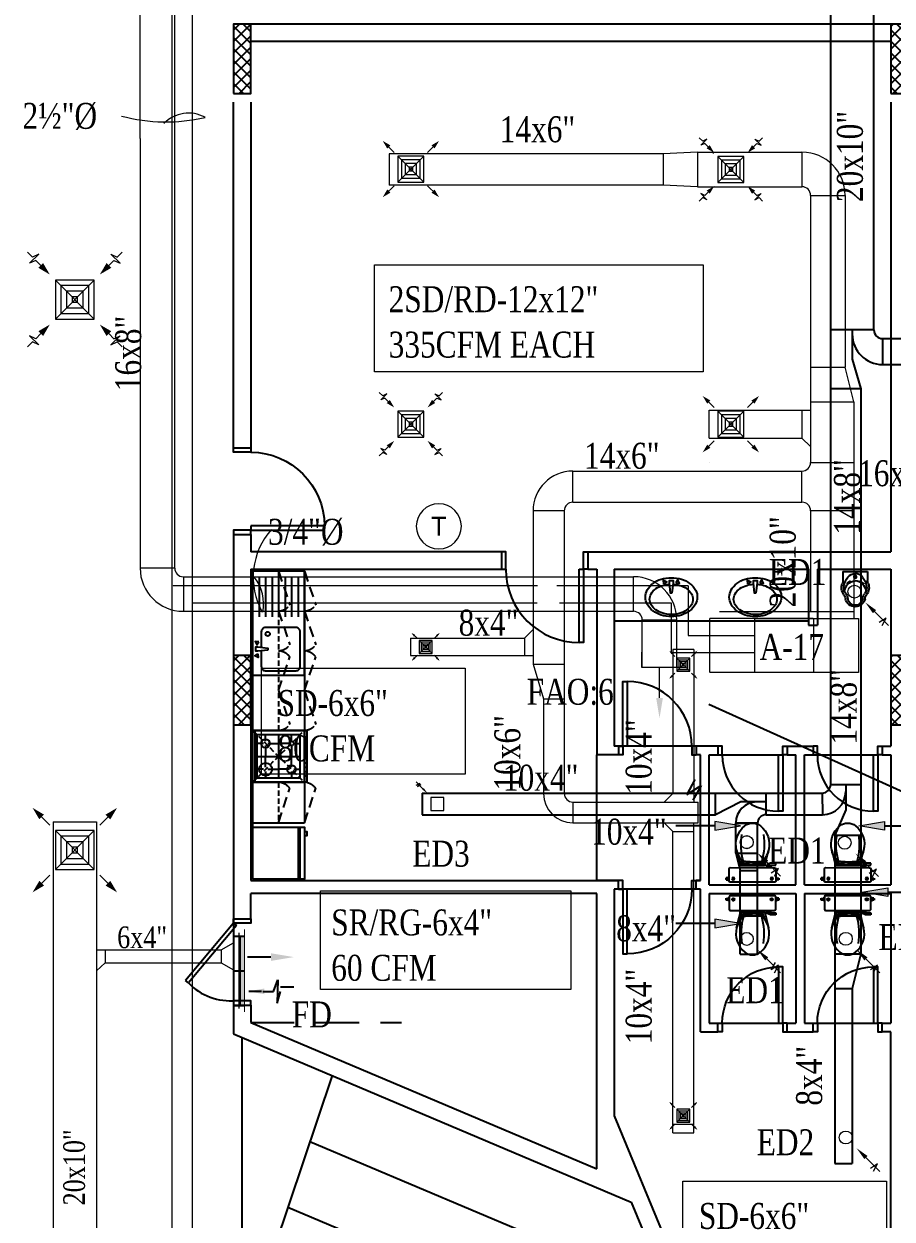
# Model space of a CAD drawing. Extents: x 278386 to 404536, y 8015 to 97114.
# Drawn here: x 336102 to 346141, y 54619 to 68438 of the extents above; entities that cross this region are included whole.
import ezdxf
from ezdxf.enums import TextEntityAlignment as Align

# ---------------------------------------------------------------- set-up
doc = ezdxf.new("R2010")
doc.units = 0
doc.header["$LTSCALE"] = 2
doc.header["$MEASUREMENT"] = 0
for name, pattern in [('1-BLOCK-A_FLOOR PLAN$0$HIDDEN', [0.375, 0.25, -0.125]), ('1-BLOCK-A_FLOOR PLAN$0$HIDDEN2', [0.1875, 0.125, -0.0625]), ('HIDDEN', [0.375, 0.25, -0.125])]:
    doc.linetypes.add(name, pattern=pattern)
doc.layers.get('0').update_dxf_attribs({"color": 1})
for name, color, linetype, lineweight in [('-D', 2, 'Continuous', 13), ('-DT', 4, 'Continuous', 13), ('ac duct1', 50, 'Continuous', 13), ('fresh air', 6, 'Continuous', 13)]:
    doc.layers.add(name, color=color, linetype=linetype, lineweight=lineweight)
for name, color, linetype in [('1-BLOCK-A_FLOOR PLAN$0$COL-HAT', 1, 'Continuous'), ('1-BLOCK-A_FLOOR PLAN$0$COLUMN', 1, 'Continuous'), ('1-BLOCK-A_FLOOR PLAN$0$CUT1', 1, 'Continuous'), ('1-BLOCK-A_FLOOR PLAN$0$DOOR', 1, 'Continuous'), ('1-BLOCK-A_FLOOR PLAN$0$EL', 1, 'Continuous'), ('1-BLOCK-A_FLOOR PLAN$0$FIN', 1, 'Continuous'), ('1-BLOCK-A_FLOOR PLAN$0$FIXT KIT', 1, 'Continuous'), ('1-BLOCK-A_FLOOR PLAN$0$GRID', 9, 'Continuous'), ('1-BLOCK-A_FLOOR PLAN$0$HRAIL', 1, 'Continuous'), ('1-BLOCK-A_FLOOR PLAN$0$KITCHEN', 1, 'Continuous'), ('1-BLOCK-A_FLOOR PLAN$0$KITFIX', 1, 'Continuous'), ('1-BLOCK-A_FLOOR PLAN$0$SANFIX', 1, 'Continuous'), ('1-BLOCK-A_FLOOR PLAN$0$STAIR', 1, 'Continuous'), ('1-BLOCK-A_FLOOR PLAN$0$WALL', 1, 'Continuous'), ('ACGRILL', 7, 'Continuous'), ('ex text', 93, 'Continuous'), ('ext', 93, 'Continuous'), ('TITLE-A$0$1-BLOCK-A_FLOOR PLAN$0$ROAD', 1, 'Continuous')]:
    doc.layers.add(name, color=color, linetype=linetype)
doc.styles.add('DIMTEXT', font='romans.shx', dxfattribs={"width": 0.75})
doc.styles.add('IBA', font='romantic.ttf', dxfattribs={"width": 0.8, "height": 0.3})
doc.styles.add('manohar', font='romantic.ttf', dxfattribs={"width": 0.8, "height": 0.25})
doc.styles.add('T2', font='TXT', dxfattribs={"height": 2.5})
doc.dimstyles.new('LEADER', dxfattribs={"dimscale": 0.2, "dimtxt": 1.8, "dimasz": 2, "dimexe": 2, "dimexo": 1.5, "dimgap": 1, "dimtad": 1, "dimlfac": 100, "dimzin": 13, "dimdsep": 46, "dimtxsty": 'DIMTEXT', "dimcen": 1.5, "dimdle": 2, "dimclrd": 4, "dimclre": 256, "dimclrt": 4, "dimadec": 0, "dimazin": 0, "dimtfac": 1, "dimtix": 1, "dimtmove": 2, "dimatfit": 0, "dimfxl": 2, "dimtolj": 1, "dimtzin": 13, "dimarcsym": 0})
pattern_1 = [(45, (-200, -4), (-0.06629126, 0.06629126), []), (135, (-200, -4), (-0.06629126, -0.06629126), [])]

# ---------------------------------------------------------------- blocks, each defined once
blk = doc.blocks.new('RD')
for p, q in [((4.66, 4.41), (6.79, 6.54)), ((5.36, 6.07), (6, 4.95)), ((6.45, 5.38), (5.36, 6.07)), ((5.83, 6.53), (6.45, 5.38)), ((2, 2), (-2, 2)), ((-2, 2), (-2, -2)), ((2, -2), (2, 2)), ((-2, -2), (2, -2))]:
    blk.add_line(p, q)
blk.add_solid([(4.9, 4.18), (4.43, 4.65), (3.25, 3)])
blk = doc.blocks.new('SA')
at = {"color": 7}
blk.add_line((-3, 0), (0, 0), dxfattribs=at)
blk.add_solid([(-3, -0.33), (-3, 0.33), (-5, 0)], dxfattribs=at)
blk = doc.blocks.new('A$C364C0CB1')
at = {"layer": '-DT'}
blk.add_lwpolyline([(-0.224, 0), (0.175, 0), (0.175, 0.152)], dxfattribs=at)
at = {"layer": '-DT', "xscale": 0.1000000000000014, "yscale": 0.1000000000000014, "zscale": 0.1000000000000014, "rotation": 90}
blk.add_blockref('SA', (0, 0), dxfattribs=at)
blk = doc.blocks.new('A$C489E7F7A')
at = {"layer": '-DT', "linetype": 'Continuous'}
for p, q in [((0.232, -0.231), (0.392, -0.392)), ((0.367, -0.305), (0.284, -0.357)), ((0.32, -0.391), (0.367, -0.305))]:
    blk.add_line(p, q, dxfattribs=at)
blk.add_circle((0, 0), 0.075, dxfattribs=at)
blk.add_solid([(0.25, -0.213), (0.214, -0.249), (0.125, -0.124)], dxfattribs=at)
blk = doc.blocks.new('A$C37AB1739')
at = {"layer": '-DT', "linetype": 'Continuous'}
for p, q in [((0.232, -0.231), (0.392, -0.392)), ((0.367, -0.305), (0.284, -0.357)), ((0.32, -0.391), (0.367, -0.305))]:
    blk.add_line(p, q, dxfattribs=at)
blk.add_circle((0, 0), 0.075, dxfattribs=at)
blk.add_solid([(0.25, -0.213), (0.214, -0.249), (0.125, -0.124)], dxfattribs=at)
blk = doc.blocks.new('A$C239114AF')
at = {"layer": '-DT', "linetype": 'Continuous'}
for p, q in [((0.232, -0.231), (0.392, -0.392)), ((0.367, -0.305), (0.284, -0.357)), ((0.32, -0.391), (0.367, -0.305))]:
    blk.add_line(p, q, dxfattribs=at)
blk.add_circle((0, 0), 0.075, dxfattribs=at)
blk.add_solid([(0.25, -0.213), (0.214, -0.249), (0.125, -0.124)], dxfattribs=at)
blk = doc.blocks.new('A$C4BBB0683')
at = {"layer": '-DT', "linetype": 'Continuous'}
for p, q in [((0.232, -0.231), (0.392, -0.392)), ((0.367, -0.305), (0.284, -0.357)), ((0.32, -0.391), (0.367, -0.305))]:
    blk.add_line(p, q, dxfattribs=at)
blk.add_circle((0, 0), 0.075, dxfattribs=at)
blk.add_solid([(0.25, -0.213), (0.214, -0.249), (0.125, -0.124)], dxfattribs=at)
blk = doc.blocks.new('1-BLOCK-A_FLOOR PLAN$0$20d100l')
at = {"color": 8}
for points in [[(0.1, 0.2), (0.05, 0.2), (0.05, 1.05), (0.1, 1.05), (0.1, 0.2)], [(0, 0.2), (0.05, 0.2), (0.05, 0), (0, 0)], [(1, 0.2), (0.95, 0.2), (0.95, 0), (1, 0)]]:
    blk.add_lwpolyline(points, dxfattribs=at)
blk.add_arc((0.1, 0.2), 0.85, 0, 90, dxfattribs=at)
blk = doc.blocks.new('1-BLOCK-A_FLOOR PLAN$0$A-WC')
at = {"layer": '1-BLOCK-A_FLOOR PLAN$0$SANFIX', "color": 8, "linetype": 'Continuous'}
for p, q in [((0.246, 0), (-0.246, 0)), ((-0.248, -0.036), (-0.301, -0.036)), ((-0.29, -0.026), (-0.271, -0.026)), ((-0.29, -0.045), (-0.29, -0.026)), ((-0.271, -0.045), (-0.29, -0.045)), ((-0.271, -0.022), (-0.261, -0.022)), ((-0.271, -0.05), (-0.271, -0.022)), ((-0.261, -0.05), (-0.271, -0.05)), ((-0.261, -0.022), (-0.261, -0.05)), ((-0.256, -0.01), (-0.256, -0.144)), ((-0.194, -0.038), (-0.229, -0.038)), ((-0.212, -0.056), (-0.212, -0.021)), ((0.195, -0.038), (0.23, -0.038)), ((0.212, -0.056), (0.212, -0.021)), ((0.249, -0.036), (0.302, -0.036)), ((0.256, -0.144), (0.256, -0.01)), ((0.261, -0.022), (0.261, -0.05)), ((0.272, -0.022), (0.261, -0.022)), ((0.261, -0.05), (0.272, -0.05)), ((0.272, -0.05), (0.272, -0.022)), ((0.29, -0.026), (0.272, -0.026)), ((0.272, -0.045), (0.29, -0.045)), ((0.29, -0.045), (0.29, -0.026)), ((-0.241, -0.159), (0.241, -0.159)), ((-0.175, -0.35), (-0.134, -0.184)), ((-0.117, -0.236), (-0.134, -0.259)), ((-0.131, -0.181), (0, -0.181)), ((-0.131, -0.24), (-0.115, -0.198)), ((-0.105, -0.192), (0, -0.192)), ((-0.101, -0.228), (-0.101, -0.206)), ((-0.101, -0.206), (-0.057, -0.206)), ((-0.067, -0.206), (-0.067, -0.224)), ((-0.057, -0.206), (-0.057, -0.223)), ((-0.057, -0.211), (-0.035, -0.211)), ((-0.035, -0.211), (-0.035, -0.216)), ((-0.035, -0.216), (0.036, -0.216)), ((0, -0.181), (0.132, -0.181)), ((0.106, -0.192), (0, -0.192)), ((0.058, -0.211), (0.036, -0.211)), ((0.036, -0.211), (0.036, -0.216)), ((0.102, -0.206), (0.058, -0.206)), ((0.058, -0.206), (0.058, -0.222)), ((0.068, -0.206), (0.068, -0.223)), ((0.102, -0.226), (0.102, -0.206)), ((0.132, -0.24), (0.115, -0.198)), ((0.134, -0.259), (0.116, -0.233)), ((0.135, -0.184), (0.176, -0.35)), ((0.147, -0.179), (0.209, -0.179)), ((0.147, -0.179), (0.147, -0.186)), ((0.147, -0.186), (0.256, -0.186)), ((0.163, -0.194), (0.163, -0.186)), ((0.197, -0.208), (0.163, -0.194)), ((0.256, -0.208), (0.197, -0.208)), ((0.209, -0.186), (0.209, -0.179)), ((0.256, -0.186), (0.256, -0.208))]:
    blk.add_line(p, q, dxfattribs=at)
for centre in [(-0.212, -0.038), (0.212, -0.038)]:
    blk.add_circle(centre, 0.0141, dxfattribs=at)
for centre, radius, start, end in [((-0.246, -0.01), 0.0101, 90, 180), ((0.246, -0.01), 0.0101, 0, 90), ((-0.241, -0.144), 0.0151, 180, 270), ((0.244, -0.512), 0.454, 146.1571, 148.9077), ((-0.131, -0.184), 0.00303, 90, 165.9466), ((0.58, -0.415), 0.706, 164.6366, 188.9578), ((-0.101, -0.248), 0.0202, 96.9358, 142.58), ((-0.105, -0.202), 0.0101, 90, 158.4986), ((0.009, -1.155), 0.934, 84.3005, 96.9358), ((0.1, -0.246), 0.0202, 37.7817, 84.3005), ((-0.578, -0.415), 0.706, 351.0468, 15.5336), ((0.106, -0.202), 0.0101, 21.5014, 90), ((0.132, -0.184), 0.00303, 14.0534, 90), ((-0.243, -0.512), 0.454, 31.0923, 33.8429), ((0.241, -0.144), 0.0151, 270, 0), ((0.082, -0.414), 0.265, 165.9465, 230.8792), ((0.082, -0.414), 0.265, 148.9077, 165.9465), ((-0.081, -0.414), 0.265, 309.1208, 14.0535), ((-0.081, -0.414), 0.265, 14.0535, 31.0923), ((0, -0.514), 0.136, 230.8791, 309.1209)]:
    blk.add_arc(centre, radius, start, end, dxfattribs=at)
blk = doc.blocks.new('1-BLOCK-A_FLOOR PLAN$0$URI')
at = {"layer": '1-BLOCK-A_FLOOR PLAN$0$SANFIX', "color": 8, "linetype": 'Continuous'}
for p, q in [((0.143, 0), (-0.143, 0)), ((-0.143, 0), (-0.143, -0.103)), ((0.143, 0), (0.143, -0.103)), ((-0.004, -0.059), (-0.024, -0.059)), ((0.002, -0.059), (-0.002, -0.059)), ((0, -0.055), (0, -0.035)), ((0, -0.057), (0, -0.06)), ((0, -0.062), (0, -0.082)), ((0.004, -0.059), (0.024, -0.059))]:
    blk.add_line(p, q, dxfattribs=at)
blk.add_circle((0, -0.059), 0.0157, dxfattribs=at)
for centre, radius, start, end in [((-0.031, -0.187), 0.129, 157.1914, 219.4469), ((-0.233, -0.103), 0.09, 337.1914, 0), ((0.091, -0.204), 0.225, 141.0612, 169.5507), ((0.046, -0.268), 0.194, 137.0755, 139.1578), ((0, -0.225), 0.131, 132.8993, 137.0755), ((-0.086, -0.135), 0.0072, 317.1535, 122.2333), ((0, -0.131), 0.108, 38.9388, 90), ((0, -0.225), 0.117, 42.9245, 90), ((0, -0.225), 0.131, 59.0458, 65.2976), ((0.065, -0.119), 0.0072, 233.2278, 66.7545), ((-0.091, -0.204), 0.225, 10.4493, 38.9388), ((0.031, -0.187), 0.129, 320.5531, 22.8086), ((0.233, -0.103), 0.09, 180, 202.8086), ((-0.031, -0.187), 0.102, 166.1954, 219.4469), ((-0.216, -0.328), 0.104, 8.1746, 35.5619), ((-0.216, -0.328), 0.131, 8.1746, 35.5619), ((0.216, -0.328), 0.131, 144.4381, 171.8254), ((0.031, -0.187), 0.102, 320.5531, 13.8046), ((0.216, -0.328), 0.104, 144.4381, 171.8254), ((0, -0.29), 0.116, 191.3974, 269.9104), ((0.002, -0.299), 0.09, 186.6335, 268.4476), ((-0.002, -0.299), 0.09, 271.5524, 353.3665), ((0, -0.29), 0.116, 270.0896, 348.6026)]:
    blk.add_arc(centre, radius, start, end, dxfattribs=at)
at = {"layer": '1-BLOCK-A_FLOOR PLAN$0$SANFIX', "color": 8, "linetype": 'Continuous', "extrusion": (0, 0, -1)}
for centre, radius, start, end in [((0, -0.225), 0.117, 42.9245, 90), ((0, -0.131), 0.108, 38.9388, 90), ((0.065, -0.119), 0.0072, 233.2278, 66.7545), ((0, -0.225), 0.131, 59.0458, 65.2976), ((-0.086, -0.135), 0.0072, 317.1535, 122.2333), ((0, -0.225), 0.131, 132.8993, 137.0755), ((0.046, -0.268), 0.194, 137.0755, 139.1578), ((-0.046, -0.268), 0.18, 15.1705, 42.9245), ((0.046, -0.268), 0.18, 137.0755, 164.8295)]:
    blk.add_arc(centre, radius, start, end, dxfattribs=at)
blk = doc.blocks.new('1-BLOCK-A_FLOOR PLAN$0$Lib23')
at = {"color": 9}
for points in [[(0.072, 0.086), (0.029, 0.089), (0.049, 0.05)], [(0.175, -0.012), (0.063, -0.025), (0.038, -0.025), (0.038, 0.025), (0.063, 0.025), (0.175, 0.012)], [(0.061, -0.053), (0.064, -0.096), (0.025, -0.076)]]:
    blk.add_lwpolyline(points, close=True, dxfattribs=at)
blk.add_lwpolyline([(0.076, -0.024, 0.054069), (0.089, -0.099, 0.082314), (0.126, -0.177, 0.106842), (0.187, -0.233, 0.13438), (0.25, -0.25, 0.13438)], format="xyb", dxfattribs=at)
for centre, radius, start, end in [((0.259, 0.067), 0.242, 118.9112, 143.1301), ((0.225, 0.129), 0.171, 90, 118.9112), ((0.225, 0.129), 0.171, 61.0888, 90), ((0.191, 0.067), 0.242, 36.8699, 61.0888), ((0.313, 0.026), 0.309, 143.1301, 162.7421), ((0.342, 0.026), 0.263, 145.008, 163.8305), ((0.286, 0.065), 0.195, 120.6142, 145.008), ((0.25, 0.125), 0.125, 90, 120.6142), ((0.25, 0.125), 0.125, 59.3858, 90), ((0.214, 0.065), 0.195, 34.992, 59.3858), ((0.158, 0.026), 0.263, 16.1695, 34.992), ((0.137, 0.026), 0.309, 17.2579, 36.8699), ((0.399, 0), 0.399, 162.7421, 180), ((0.399, 0), 0.399, 180, 197.2579), ((0.431, 0), 0.356, 163.8305, 176.2102), ((0.069, 0), 0.356, 360, 16.1695), ((0.158, -0.016), 0.268, 343.8305, 3.4791), ((0.051, 0), 0.399, 0, 17.2579), ((0.051, 0), 0.399, 342.7421, 0), ((0.313, -0.026), 0.309, 197.2579, 216.8699), ((0.135, -0.01), 0.291, 325.008, 343.8305), ((0.137, -0.026), 0.309, 323.1301, 342.7421), ((0.273, -0.057), 0.259, 216.8699, 241.0888), ((0.25, -0.125), 0.125, 270, 300.6142), ((0.191, -0.067), 0.242, 298.9112, 323.1301), ((0.214, -0.065), 0.195, 300.6142, 325.008), ((0.214, -0.165), 0.136, 241.0888, 274.7817), ((0.225, -0.129), 0.171, 270, 298.9112)]:
    blk.add_arc(centre, radius, start, end, dxfattribs=at)
blk = doc.blocks.new('1-BLOCK-A_FLOOR PLAN$0$10d80l')
at = {"color": 9}
blk.add_line((0.75, 0.1), (0.05, 0.1), dxfattribs=at)
for points in [[(0.1, 0.1), (0.05, 0.1), (0.05, 0.75), (0.1, 0.75), (0.1, 0.1)], [(0, 0.1), (0.05, 0.1), (0.05, 0), (0, 0)], [(0.8, 0.1), (0.75, 0.1), (0.75, 0), (0.8, 0)]]:
    blk.add_lwpolyline(points, dxfattribs=at)
blk.add_arc((0.1, 0.1), 0.65, 0, 90, dxfattribs=at)
blk = doc.blocks.new('1-BLOCK-A_FLOOR PLAN$0$10d90l')
at = {"color": 8}
blk.add_line((0.9, 0.1), (0, 0.1), dxfattribs=at)
for points in [[(0.1, 0.1), (0.05, 0.1), (0.05, 0.85), (0.1, 0.85), (0.1, 0.1)], [(0, 0.1), (0.05, 0.1), (0.05, 0), (0, 0)], [(0.9, 0.1), (0.85, 0.1), (0.85, 0), (0.9, 0)]]:
    blk.add_lwpolyline(points, dxfattribs=at)
blk.add_arc((0.1, 0.1), 0.75, 0, 90, dxfattribs=at)
blk = doc.blocks.new('1-BLOCK-A_FLOOR PLAN$0$DOOR-1')
at = {"layer": '1-BLOCK-A_FLOOR PLAN$0$DOOR', "color": 9}
for p, q in [((0, 0), (-0.461, -0.549)), ((0, 0), (0.029, -0.024)), ((0.029, -0.024), (-0.432, -0.573)), ((-0.432, -0.573), (-0.461, -0.549))]:
    blk.add_line(p, q, dxfattribs=at)
blk.add_arc((-0.034, -0.194), 0.55, 223.5862, 275.8832, dxfattribs=at)
blk = doc.blocks.new('1-BLOCK-A_FLOOR PLAN$0$SINGLE-SINK')
for p, q in [((1.125, -0.075), (0.675, -0.075)), ((1.125, -0.15), (0.675, -0.15)), ((1.125, -0.225), (0.675, -0.225)), ((1.125, -0.3), (0.675, -0.3)), ((1.125, -0.375), (0.675, -0.375)), ((1.125, -0.45), (0.675, -0.45)), ((1.125, -0.525), (0.675, -0.525))]:
    blk.add_line(p, q)
for points in [[(0, -0.6), (1.2, -0.6), (1.2, 0), (0, 0)], [(0.247, -0.061), (0.204, -0.064), (0.224, -0.025)], [(0.287, -0.175), (0.275, -0.062), (0.275, -0.037), (0.325, -0.037), (0.325, -0.062), (0.312, -0.175)], [(0.386, -0.072), (0.389, -0.029), (0.35, -0.049)]]:
    blk.add_lwpolyline(points, close=True)
blk.add_lwpolyline([(0.279, -0.1), (0.1, -0.1, 0.414214), (0.05, -0.15), (0.05, -0.5, 0.414214), (0.1, -0.55), (0.5, -0.55, 0.414214), (0.55, -0.5), (0.55, -0.15, 0.414214), (0.5, -0.1), (0.321, -0.1)], format="xyb")
blk.add_circle((0.475, -0.175), 0.025)
blk = doc.blocks.new('1-BLOCK-A_FLOOR PLAN$0$Ktfr1')
at = {"color": 8}
for p, q in [((0.3, -0.025), (-0.3, -0.025)), ((-0.15, -0.125), (-0.15, -0.05)), ((0, -0.05), (0, -0.55)), ((0.15, -0.125), (0.15, -0.05)), ((-0.175, -0.15), (-0.25, -0.15)), ((-0.15, -0.175), (-0.15, -0.3)), ((-0.125, -0.15), (0, -0.15)), ((0.125, -0.15), (0, -0.15)), ((0.15, -0.175), (0.15, -0.3)), ((0.175, -0.15), (0.25, -0.15)), ((0.25, -0.3), (-0.25, -0.3)), ((-0.15, -0.425), (-0.15, -0.3)), ((0.15, -0.425), (0.15, -0.3)), ((-0.175, -0.45), (-0.25, -0.45)), ((-0.15, -0.475), (-0.15, -0.55)), ((-0.125, -0.45), (0, -0.45)), ((0.125, -0.45), (0, -0.45)), ((0.15, -0.475), (0.15, -0.55)), ((0.175, -0.45), (0.25, -0.45)), ((-0.225, -0.6), (-0.225, -0.625)), ((-0.175, -0.6), (-0.175, -0.625)), ((-0.125, -0.6), (-0.125, -0.625)), ((-0.075, -0.6), (-0.075, -0.625)), ((-0.025, -0.6), (-0.025, -0.625)), ((0.025, -0.6), (0.025, -0.625)), ((0.075, -0.6), (0.075, -0.625)), ((0.125, -0.6), (0.125, -0.625)), ((0.175, -0.6), (0.175, -0.625)), ((0.225, -0.6), (0.225, -0.625))]:
    blk.add_line(p, q, dxfattribs=at)
for points in [[(0.3, 0), (-0.3, 0), (-0.3, -0.6), (0.3, -0.6), (0.3, 0)], [(0.3, -0.6), (0.3, -0.625), (-0.3, -0.625), (-0.3, -0.6)]]:
    blk.add_lwpolyline(points, dxfattribs=at)
blk.add_lwpolyline([(0.25, -0.05), (-0.25, -0.05), (-0.25, -0.55), (0.25, -0.55)], close=True, dxfattribs=at)
for centre, radius in [((-0.15, -0.15), 0.075), ((0.15, -0.15), 0.05), ((-0.15, -0.45), 0.05), ((0.15, -0.45), 0.025)]:
    blk.add_circle(centre, radius, dxfattribs=at)
blk = doc.blocks.new('1-BLOCK-A_FLOOR PLAN$0$Ktcl1')
at = {"color": 8}
for p, q in [((0, -0.525), (0.6, -0.525)), ((0.6, -0.55), (0, -0.55))]:
    blk.add_line(p, q, dxfattribs=at)
for points in [[(0.6, 0), (0, 0), (0, -0.6), (0.6, -0.6), (0.6, 0)], [(0.05, -0.6), (0.05, -0.625), (0.1, -0.625), (0.1, -0.6)]]:
    blk.add_lwpolyline(points, dxfattribs=at)
blk = doc.blocks.new('1-BLOCK-A_FLOOR PLAN', base_point=(138.43, 17.087))
at = {"layer": '1-BLOCK-A_FLOOR PLAN$0$COL-HAT'}
h = blk.add_hatch(dxfattribs=at)
h.set_pattern_fill('ANSI37', color=8, scale=0.75, style=0)
h.set_pattern_definition(pattern_1)
h.paths.add_polyline_path([(74.8, 75.2), (74.6, 75.2), (74.6, 74.4), (74.8, 74.4)])
h = blk.add_hatch(dxfattribs=at)
h.set_pattern_fill('ANSI37', color=8, scale=0.75, style=0)
h.set_pattern_definition(pattern_1)
h.paths.add_polyline_path([(82.4, 75.2), (82.2, 75.2), (82.2, 74.4), (82.4, 74.4)])
h = blk.add_hatch(dxfattribs=at)
h.set_pattern_fill('ANSI37', color=8, scale=0.75, style=0)
h.set_pattern_definition(pattern_1)
h.paths.add_polyline_path([(74.8, 67.9), (74.6, 67.9), (74.6, 67.1), (74.8, 67.1)])
h = blk.add_hatch(dxfattribs=at)
h.set_pattern_fill('ANSI37', color=8, scale=0.75, style=0)
h.set_pattern_definition(pattern_1)
h.paths.add_polyline_path([(82.4, 67.9), (82.2, 67.9), (82.2, 67.1), (82.4, 67.1)])
at = {"layer": '1-BLOCK-A_FLOOR PLAN$0$COLUMN', "color": 8}
for points in [[(74.6, 74.4), (74.8, 74.4), (74.8, 75.2), (74.6, 75.2)], [(82.2, 74.4), (82.4, 74.4), (82.4, 75.2), (82.2, 75.2)], [(74.6, 67.1), (74.8, 67.1), (74.8, 67.9), (74.6, 67.9)], [(82.2, 67.1), (82.4, 67.1), (82.4, 67.9), (82.2, 67.9)]]:
    blk.add_lwpolyline(points, close=True, dxfattribs=at)
at = {"layer": '1-BLOCK-A_FLOOR PLAN$0$CUT1', "color": 8}
blk.add_lwpolyline([(74.82, 67.034), (75.42, 67.034), (75.42, 66.434), (74.82, 66.434)], close=True, dxfattribs=at)
at = {"layer": '1-BLOCK-A_FLOOR PLAN$0$DOOR', "color": 8}
for p, q in [((78.8, 65.3), (78.8, 66.75)), ((74.6, 64.857), (74.6, 63.857))]:
    blk.add_line(p, q, dxfattribs=at)
for points in [[(74.8, 64.857), (74.8, 64.807), (74.6, 64.807), (74.6, 64.857)], [(74.8, 63.857), (74.8, 63.907), (74.6, 63.907), (74.6, 63.857)]]:
    blk.add_lwpolyline(points, dxfattribs=at)
at = {"layer": '1-BLOCK-A_FLOOR PLAN$0$EL', "color": 8, "linetype": '1-BLOCK-A_FLOOR PLAN$0$HIDDEN', "ltscale": 0.25}
for points in [[(75.12, 68.874), (75.25, 68.482, -0.205308), (75.12, 68.414)], [(75.42, 68.874), (75.55, 68.482, -0.205308), (75.42, 68.414)], [(75.12, 68.414), (75.25, 68.022, -0.205308), (75.12, 67.954)], [(75.42, 68.414), (75.55, 68.022, -0.205308), (75.42, 67.954)], [(75.12, 67.494), (75.25, 67.885, 0.205308), (75.12, 67.954)], [(75.42, 67.494), (75.55, 67.885, 0.205308), (75.42, 67.954)], [(75.12, 67.494), (75.25, 67.102, -0.205308), (75.12, 67.034)], [(75.42, 67.494), (75.55, 67.102, -0.205308), (75.42, 67.034)], [(75.12, 65.964), (75.25, 66.365, 0.205308), (75.12, 66.434)], [(75.42, 65.964), (75.55, 66.365, 0.205308), (75.42, 66.434)]]:
    blk.add_lwpolyline(points, format="xyb", dxfattribs=at)
at = {"layer": '1-BLOCK-A_FLOOR PLAN$0$FIN', "color": 8}
for p, q in [((74.82, 68.874), (74.82, 65.314)), ((74.82, 65.964), (75.42, 65.964))]:
    blk.add_line(p, q, dxfattribs=at)
at = {"layer": '1-BLOCK-A_FLOOR PLAN$0$FIXT KIT', "color": 8, "linetype": '1-BLOCK-A_FLOOR PLAN$0$HIDDEN', "ltscale": 0.125}
for p, q in [((74.82, 67.034), (75.42, 66.434)), ((74.82, 66.434), (75.42, 67.034))]:
    blk.add_line(p, q, dxfattribs=at)
at = {"layer": '1-BLOCK-A_FLOOR PLAN$0$GRID', "color": 8, "linetype": '1-BLOCK-A_FLOOR PLAN$0$HIDDEN'}
blk.add_line((74.8, 63.657), (76.541, 63.657), dxfattribs=at)
at = {"layer": '1-BLOCK-A_FLOOR PLAN$0$HRAIL', "color": 8}
for p, q in [((74.7, 60.875), (74.7, 63.482)), ((75.738, 63.043), (74.971, 60.762))]:
    blk.add_line(p, q, dxfattribs=at)
at = {"layer": '1-BLOCK-A_FLOOR PLAN$0$KITCHEN', "color": 8, "linetype": '1-BLOCK-A_FLOOR PLAN$0$HIDDEN2', "ltscale": 0.25}
for p, q in [((75.12, 68.874), (75.12, 67.034)), ((75.12, 66.434), (75.12, 65.964))]:
    blk.add_line(p, q, dxfattribs=at)
at = {"layer": '1-BLOCK-A_FLOOR PLAN$0$KITCHEN', "color": 8, "linetype": 'Continuous', "ltscale": 0.125}
blk.add_line((75.42, 68.874), (75.42, 65.964), dxfattribs=at)
at = {"layer": '1-BLOCK-A_FLOOR PLAN$0$SANFIX', "color": 8, "linetype": 'Continuous'}
blk.add_line((79, 68.3), (81.247, 68.3), dxfattribs=at)
at = {"layer": '1-BLOCK-A_FLOOR PLAN$0$STAIR', "color": 8}
for points in [[(75.482, 62.282), (78.585, 60.97), (79.827, 57.973)], [(75.227, 61.522), (77.971, 60.361), (79.067, 57.718)]]:
    blk.add_lwpolyline(points, dxfattribs=at)
at = {"layer": '1-BLOCK-A_FLOOR PLAN$0$WALL', "color": 8}
for p, q in [((82.2, 75.2), (74.8, 75.2)), ((82.2, 75), (74.8, 75)), ((74.6, 70.3), (74.6, 74.3)), ((74.8, 74.3), (74.8, 70.3)), ((82.2, 74.3), (82.2, 69.1)), ((74.6, 70.3), (74.8, 70.3)), ((74.6, 69.3), (74.8, 69.3)), ((74.8, 69.3), (74.8, 69.1)), ((77.697, 69.1), (74.8, 69.1)), ((77.697, 69.1), (77.697, 68.9)), ((78.697, 69.1), (82.2, 69.1)), ((78.697, 69.1), (78.697, 68.9)), ((74.8, 68.9), (77.697, 68.9)), ((74.8, 68.9), (74.8, 65.3)), ((77.247, 68.9), (77.697, 68.9)), ((78.697, 68.9), (78.8, 68.9)), ((78.8, 68.9), (78.8, 66.75)), ((79, 68.9), (81.247, 68.9)), ((79, 68.9), (79, 66.85)), ((81.247, 68.9), (81.247, 68.25)), ((81.35, 68.9), (82.2, 68.9)), ((81.35, 68.9), (81.35, 68.25)), ((82.2, 68.9), (82.2, 67.9)), ((81.247, 68.25), (81.35, 68.25)), ((82.2, 67.1), (82.2, 66.85)), ((79.05, 66.75), (78.8, 66.75)), ((79.05, 66.85), (79, 66.85)), ((79.05, 66.85), (79.05, 66.75)), ((80.2, 66.85), (79.95, 66.85)), ((79.95, 66.85), (79.95, 66.75)), ((80, 66.75), (79.95, 66.75)), ((80, 65.3), (80, 66.75)), ((80.1, 65.25), (80.1, 66.75)), ((80.1, 66.75), (80.2, 66.75)), ((80.2, 66.85), (80.2, 66.75)), ((81, 66.85), (81.3, 66.85)), ((81, 66.85), (81, 66.75)), ((81, 66.75), (81.1, 66.75)), ((81.1, 65.25), (81.1, 66.75)), ((81.2, 65.25), (81.2, 66.75)), ((81.2, 66.75), (81.3, 66.75)), ((81.3, 66.85), (81.3, 66.75)), ((82.1, 66.85), (82.2, 66.85)), ((82.1, 66.85), (82.1, 66.75)), ((82.1, 66.75), (82.2, 66.75)), ((82.2, 66.75), (82.2, 65.25)), ((74.8, 65.3), (79.05, 65.3)), ((78.8, 65.3), (79, 65.3)), ((79.05, 65.3), (78.8, 65.3)), ((79.05, 65.2), (79.05, 65.3)), ((79.95, 65.3), (80, 65.3)), ((80, 65.3), (79.95, 65.3)), ((79.95, 65.2), (79.95, 65.3)), ((80.1, 65.25), (81.1, 65.25)), ((81.2, 65.25), (82.2, 65.25)), ((78.8, 65.15), (74.8, 65.15)), ((78.8, 61.964), (78.8, 65.15)), ((79, 65.2), (79, 62.579)), ((79.05, 65.2), (79, 65.2)), ((80, 65.2), (79.95, 65.2)), ((80, 65.2), (80, 65.2)), ((80, 63.55), (80, 65.2)), ((80, 65.1), (80, 65.1)), ((80.1, 65.15), (80.1, 63.65)), ((80.1, 65.15), (81.1, 65.15)), ((81.1, 65.15), (81.1, 63.65)), ((81.2, 65.15), (81.2, 63.65)), ((81.2, 65.15), (82.2, 65.15)), ((82.2, 65.15), (82.2, 63.65)), ((74.6, 63.857), (74.6, 63.524)), ((74.6, 63.857), (74.8, 63.857)), ((74.8, 63.857), (74.8, 63.657)), ((74.8, 63.657), (78.8, 61.964)), ((80.1, 63.65), (80.2, 63.65)), ((80.2, 63.55), (80.2, 63.65)), ((81, 63.65), (81.1, 63.65)), ((81, 63.55), (81, 63.65)), ((81.2, 63.65), (81.3, 63.65)), ((81.3, 63.55), (81.3, 63.65)), ((82.1, 63.65), (82.2, 63.65)), ((82.1, 63.55), (82.1, 63.65)), ((74.6, 63.524), (79.198, 61.579)), ((80, 63.55), (80.2, 63.55)), ((81, 63.55), (81.3, 63.55)), ((82.2, 63.55), (82.1, 63.55)), ((82.2, 60), (82.2, 63.55)), ((79, 62.579), (80.069, 60)), ((79.198, 61.579), (79.853, 60))]:
    blk.add_line(p, q, dxfattribs=at)
for points in [[(74.6, 69.3), (74.6, 67.9)], [(74.6, 67.1), (74.6, 64.857), (74.8, 64.857), (74.8, 65.15)]]:
    blk.add_lwpolyline(points, dxfattribs=at)
at = {"layer": '1-BLOCK-A_FLOOR PLAN$0$DOOR', "color": 8, "xscale": -1}
for name, p, rotation in [('1-BLOCK-A_FLOOR PLAN$0$20d100l', (74.6, 69.3), 270), ('1-BLOCK-A_FLOOR PLAN$0$10d90l', (79.05, 65.3), 180)]:
    blk.add_blockref(name, p, dxfattribs=dict(at, rotation=rotation))
at = {"layer": '1-BLOCK-A_FLOOR PLAN$0$DOOR', "color": 8, "rotation": 180}
for name, p in [('1-BLOCK-A_FLOOR PLAN$0$20d100l', (78.697, 69.1)), ('1-BLOCK-A_FLOOR PLAN$0$10d80l', (81, 66.85)), ('1-BLOCK-A_FLOOR PLAN$0$10d80l', (82.1, 66.85))]:
    blk.add_blockref(name, p, dxfattribs=at)
at = {"layer": '1-BLOCK-A_FLOOR PLAN$0$DOOR', "color": 8}
blk.add_blockref('1-BLOCK-A_FLOOR PLAN$0$10d90l', (79.05, 66.75), dxfattribs=at)
at = {"layer": '1-BLOCK-A_FLOOR PLAN$0$DOOR', "color": 8, "xscale": 1.2079442108873, "yscale": 1.2079442108873, "zscale": 1.2079442108873, "rotation": 359.9999999153172}
blk.add_blockref('1-BLOCK-A_FLOOR PLAN$0$DOOR-1', (74.6, 64.807), dxfattribs=at)
at = {"layer": '1-BLOCK-A_FLOOR PLAN$0$DOOR', "color": 8, "xscale": -1}
for p in [(81, 63.55), (82.1, 63.55)]:
    blk.add_blockref('1-BLOCK-A_FLOOR PLAN$0$10d80l', p, dxfattribs=at)
at = {"layer": '1-BLOCK-A_FLOOR PLAN$0$FIXT KIT', "color": 8}
for name, p, rotation in [('1-BLOCK-A_FLOOR PLAN$0$SINGLE-SINK', (74.82, 67.674), 90.00000000100964), ('1-BLOCK-A_FLOOR PLAN$0$Ktfr1', (74.82, 66.734), 90)]:
    blk.add_blockref(name, p, dxfattribs=dict(at, rotation=rotation))
at = {"layer": '1-BLOCK-A_FLOOR PLAN$0$KITFIX', "color": 8, "xscale": -1, "rotation": 90.00000000066443}
blk.add_blockref('1-BLOCK-A_FLOOR PLAN$0$Ktcl1', (74.82, 65.914, 0), dxfattribs=at)
at = {"layer": '1-BLOCK-A_FLOOR PLAN$0$SANFIX', "color": 8, "linetype": 'Continuous', "xscale": -1}
for name, p, rotation in [('1-BLOCK-A_FLOOR PLAN$0$URI', (81.788, 68.87), 359.9999999999968), ('1-BLOCK-A_FLOOR PLAN$0$Lib23', (79.661, 68.8), 90), ('1-BLOCK-A_FLOOR PLAN$0$Lib23', (80.632, 68.8), 90)]:
    blk.add_blockref(name, p, dxfattribs=dict(at, rotation=rotation))
at = {"layer": '1-BLOCK-A_FLOOR PLAN$0$SANFIX', "color": 8, "linetype": 'Continuous'}
for p, xscale, yscale, zscale, rotation in [((80.6, 65.28), -1.050228427499861, 1.050228427500121, 1.0502284275, 179.9136860165376), ((81.7, 65.28), -1.050228427499861, 1.050228427500121, 1.0502284275, 179.9136860165376), ((80.6, 65.12), 1.050228427499856, 1.050228427499856, 1.050228427499856, 0.08631398346244937), ((81.7, 65.12), 1.050228427499856, 1.050228427499856, 1.050228427499856, 0.08631398346244937)]:
    blk.add_blockref('1-BLOCK-A_FLOOR PLAN$0$A-WC', p, dxfattribs=dict(at, xscale=xscale, yscale=yscale, zscale=zscale, rotation=rotation))
blk = doc.blocks.new('A$C51B27907')
blk.add_blockref('1-BLOCK-A_FLOOR PLAN', (123.971, 2.307))
blk = doc.blocks.new('A$C3023451F')
at = {"layer": 'fresh air', "linetype": 'Continuous'}
blk.add_hatch(color=7, dxfattribs=at).paths.add_polyline_path([(0, 0.033), (-0.3, -0.017), (0, -0.067)])
at = {"layer": 'ex text', "color": 7}
blk.add_line((0, -0.017), (0.45, -0.017), dxfattribs=at)
blk.add_solid([(0, -0.067), (0, 0.033), (-0.3, -0.017)], dxfattribs=at)
at = {"layer": 'fresh air', "linetype": 'Continuous'}
blk.add_lwpolyline([(0, -0.067), (-0.3, -0.017), (0, 0.033), (0, -0.067)], dxfattribs=at)
blk = doc.blocks.new('T')
blk.add_circle((0, 0), 2.37)
at = {"style": 'T2'}
blk.add_text('T', height=2, dxfattribs=at).set_placement((0, 0), align=Align.MIDDLE)
blk = doc.blocks.new('G S 14')
at = {"layer": '-DT', "color": 7}
for p, q in [((-0.345, 0.345), (-0.225, 0.225)), ((0.225, 0.225), (0.345, 0.345)), ((-0.345, -0.345), (-0.225, -0.225)), ((0.225, -0.225), (0.345, -0.345))]:
    blk.add_line(p, q, dxfattribs=at)
at = {"layer": '-DT', "color": 1}
for p, q in [((-0.175, 0.175), (0.175, -0.175)), ((-0.175, -0.175), (0.175, 0.175))]:
    blk.add_line(p, q, dxfattribs=at)
at = {"layer": '-DT', "color": 7}
for points in [[(-0.38, 0.38, 0, 0.06, 0), (-0.298, 0.298, 0.06, 0.06, 0)], [(0.38, 0.38, 0, 0.06, 0), (0.298, 0.298, 0.06, 0.06, 0)], [(-0.38, -0.38, 0, 0.06, 0), (-0.298, -0.298, 0.06, 0.06, 0)], [(0.38, -0.38, 0, 0.06, 0), (0.298, -0.298, 0.06, 0.06, 0)]]:
    blk.add_lwpolyline(points, format="xyseb", dxfattribs=at)
blk.add_lwpolyline([(-0.175, -0.175), (0.175, -0.175), (0.175, 0.175), (-0.175, 0.175)], close=True, dxfattribs=at)
at = {"layer": '-DT', "color": 1}
for points in [[(-0.125, -0.125), (0.125, -0.125), (0.125, 0.125), (-0.125, 0.125)], [(-0.075, -0.075), (0.075, -0.075), (0.075, 0.075), (-0.075, 0.075)], [(-0.025, -0.025), (0.025, -0.025), (0.025, 0.025), (-0.025, 0.025)]]:
    blk.add_lwpolyline(points, close=True, dxfattribs=at)
blk = doc.blocks.new('G R 12')
at = {"layer": '-DT', "color": 7}
for p, q in [((-0.426, 0.426), (-0.38, 0.38)), ((-0.426, 0.426), (-0.38, 0.38)), ((-0.407, 0.326), (-0.324, 0.408)), ((-0.407, 0.326), (-0.324, 0.408)), ((-0.352, 0.352), (-0.407, 0.326)), ((-0.352, 0.352), (-0.407, 0.326)), ((-0.324, 0.408), (-0.38, 0.38)), ((-0.324, 0.408), (-0.38, 0.38)), ((-0.352, 0.352), (-0.306, 0.306)), ((-0.352, 0.352), (-0.306, 0.306)), ((0.352, 0.352), (0.306, 0.306)), ((0.352, 0.352), (0.306, 0.306)), ((0.407, 0.326), (0.324, 0.408)), ((0.324, 0.408), (0.38, 0.38)), ((0.407, 0.326), (0.324, 0.408)), ((0.324, 0.408), (0.38, 0.38)), ((0.352, 0.352), (0.407, 0.326)), ((0.352, 0.352), (0.407, 0.326)), ((0.426, 0.426), (0.38, 0.38)), ((0.426, 0.426), (0.38, 0.38)), ((-0.352, -0.352), (-0.306, -0.306)), ((-0.352, -0.352), (-0.306, -0.306)), ((0.352, -0.352), (0.306, -0.306)), ((0.352, -0.352), (0.306, -0.306)), ((-0.426, -0.426), (-0.38, -0.38)), ((-0.426, -0.426), (-0.38, -0.38)), ((-0.352, -0.352), (-0.407, -0.326)), ((-0.407, -0.326), (-0.324, -0.408)), ((-0.352, -0.352), (-0.407, -0.326)), ((-0.407, -0.326), (-0.324, -0.408)), ((-0.324, -0.408), (-0.38, -0.38)), ((-0.324, -0.408), (-0.38, -0.38)), ((0.407, -0.326), (0.324, -0.408)), ((0.407, -0.326), (0.324, -0.408)), ((0.324, -0.408), (0.38, -0.38)), ((0.324, -0.408), (0.38, -0.38)), ((0.352, -0.352), (0.407, -0.326)), ((0.352, -0.352), (0.407, -0.326)), ((0.426, -0.426), (0.38, -0.38)), ((0.426, -0.426), (0.38, -0.38))]:
    blk.add_line(p, q, dxfattribs=at)
at = {"layer": '-DT', "color": 1}
for p, q in [((-0.175, 0.175), (0.175, -0.175)), ((-0.175, -0.175), (0.175, 0.175)), ((-0.175, 0.175), (0.175, -0.175)), ((-0.175, -0.175), (0.175, 0.175))]:
    blk.add_line(p, q, dxfattribs=at)
at = {"layer": '-DT', "color": 7}
for points in [[(-0.225, 0.225, 0, 0.06, 0), (-0.306, 0.306, 0.06, 0.06, 0)], [(-0.225, 0.225, 0, 0.06, 0), (-0.306, 0.306, 0.06, 0.06, 0)], [(0.225, 0.225, 0, 0.06, 0), (0.306, 0.306, 0.06, 0.06, 0)], [(0.225, 0.225, 0, 0.06, 0), (0.306, 0.306, 0.06, 0.06, 0)], [(-0.225, -0.225, 0, 0.06, 0), (-0.306, -0.306, 0.06, 0.06, 0)], [(-0.225, -0.225, 0, 0.06, 0), (-0.306, -0.306, 0.06, 0.06, 0)], [(0.225, -0.225, 0, 0.06, 0), (0.306, -0.306, 0.06, 0.06, 0)], [(0.225, -0.225, 0, 0.06, 0), (0.306, -0.306, 0.06, 0.06, 0)]]:
    blk.add_lwpolyline(points, format="xyseb", dxfattribs=at)
blk.add_lwpolyline([(-0.175, -0.175), (0.175, -0.175), (0.175, 0.175), (-0.175, 0.175)], close=True, dxfattribs=at)
blk.add_lwpolyline([(-0.175, -0.175), (0.175, -0.175), (0.175, 0.175), (-0.175, 0.175)], close=True, dxfattribs=at)
at = {"layer": '-DT', "color": 1}
for points in [[(-0.125, -0.125), (0.125, -0.125), (0.125, 0.125), (-0.125, 0.125)], [(-0.125, -0.125), (0.125, -0.125), (0.125, 0.125), (-0.125, 0.125)], [(-0.075, -0.075), (0.075, -0.075), (0.075, 0.075), (-0.075, 0.075)], [(-0.075, -0.075), (0.075, -0.075), (0.075, 0.075), (-0.075, 0.075)], [(-0.025, -0.025), (0.025, -0.025), (0.025, 0.025), (-0.025, 0.025)], [(-0.025, -0.025), (0.025, -0.025), (0.025, 0.025), (-0.025, 0.025)]]:
    blk.add_lwpolyline(points, close=True, dxfattribs=at)

msp = doc.modelspace()

# ---------------------------------------------------------------- hatches: boundary and pattern name
at = {"layer": 'ACGRILL', "linetype": 'Continuous', "ltscale": 3}
for points in [[(338600, 57490), (338653, 57490), (338653, 57890), (338600, 57890)], [(338653, 57090), (338653, 57490), (338600, 57490), (338600, 57090)]]:
    msp.add_hatch(color=1, dxfattribs=at).paths.add_polyline_path(points)

# ---------------------------------------------------------------- linework, layer by layer
at = {"layer": '-D'}
for points in [[(340158, 65654), (343958, 65654), (343958, 64415), (340158, 64415)], [(345752, 60937), (344553, 60937), (344553, 61563), (345752, 61563)], [(338851, 60987), (341206, 60987), (341206, 59764), (338851, 59764)], [(339533, 58415), (342426, 58415), (342426, 57272), (339533, 57272)], [(343723, 55056), (346078, 55056), (346078, 53833), (343723, 53833)]]:
    msp.add_lwpolyline(points, close=True, dxfattribs=at)
at = {"layer": '-DT', "linetype": 'HIDDEN', "ltscale": 0.6}
for p, q in [((337812, 71114), (337812, 27556)), ((337825, 61943, 0), (342040, 61943, 0)), ((342265, 61943, 0), (343785, 61943, 0)), ((343785, 61943, 0), (343785, 61366, 0)), ((343785, 61366, 0), (344553, 61366, 0))]:
    msp.add_line(p, q, dxfattribs=at)
at = {"layer": '-DT'}
for p, q in [((338048, 70814), (338048, 27856)), ((338050, 61745, 0), (342039, 61745, 0)), ((342296, 61745, 0), (343586, 61745, 0)), ((343586, 61745, 0), (343586, 61168, 0)), ((344733, 61642, 0), (345706, 61642, 0)), ((343586, 61168, 0), (344553, 61168, 0))]:
    msp.add_line(p, q, dxfattribs=at)
at = {"layer": '-DT', "linetype": 'Continuous', "ltscale": 0.6}
msp.add_line((344146, 61644, 0), (345120, 61644, 0), dxfattribs=at)
at = {"layer": '-DT', "linetype": 'Continuous'}
for p, q in [((344692, 57627), (344852, 57467)), ((344744, 57501), (344792, 57586)), ((344827, 57554), (344744, 57501)), ((344780, 57467), (344827, 57554))]:
    msp.add_line(p, q, dxfattribs=at)
at = {"layer": '-DT', "linetype": 'HIDDEN', "ltscale": 0.6}
msp.add_lwpolyline([(345233, 60940), (344034, 60940), (344034, 61566), (345233, 61566)], close=True, dxfattribs=at)
at = {"layer": '-DT', "linetype": 'Continuous'}
for centre in [(344460, 58977), (344460, 57858)]:
    msp.add_circle(centre, 75, dxfattribs=at)
at = {"layer": '-DT'}
for centre, radius, start, end in [((337744, 69244), 1940, 254.6624, 283.4907), ((338007, 67002), 404, 61.9091, 134.8654), ((339588, 62040), 834, 138.476, 208.9885), ((338387, 61737), 487, 347.9528, 38.1752)]:
    msp.add_arc(centre, radius, start, end, dxfattribs=at)
at = {"layer": '-DT', "color": 6, "linetype": 'Continuous', "ltscale": 0.3}
for radius in [500, 100]:
    msp.add_arc((343152, 61546), radius, 0, 90, dxfattribs=at)
at = {"layer": '-DT', "linetype": 'Continuous'}
msp.add_solid([(344709, 57645), (344674, 57609), (344585, 57734)], dxfattribs=at)
for p, q in [((343862, 59701), (343768, 59529)), ((343768, 59529), (343934, 59633)), ((343934, 59633), (343837, 59464))]:
    msp.add_line(p, q)
at = {"layer": 'ac duct1'}
for p, q in [((343493, 66935, 0), (340327, 66935, 0)), ((340327, 66935), (340327, 66575)), ((343893, 66955, 0), (343493, 66935, 0)), ((343493, 66935, 0), (343493, 66575, 0)), ((343893, 66955, 0), (345099, 66955)), ((343893, 66955, 0), (343893, 66555, 0)), ((344077, 66940, 0), (344077, 66955, 0)), ((345099, 66955), (345099, 66555, 0)), ((343493, 66575, 0), (340327, 66575, 0)), ((343893, 66555, 0), (343493, 66575, 0)), ((343893, 66555), (345099, 66555, 0)), ((345199, 66455), (345199, 63368)), ((345199, 66455), (345599, 66455)), ((345599, 66455), (345599, 64470)), ((345199, 64470), (345599, 64470)), ((345699, 64070), (345599, 64470)), ((345199, 64070), (345699, 64070)), ((345699, 64070), (345699, 61563)), ((344027, 63970, 0), (345199, 63970)), ((344027, 63650, 0), (344027, 63970, 0)), ((345099, 63970), (345099, 63650)), ((344027, 63650, 0), (345099, 63650)), ((345099, 63650), (345199, 63550)), ((344027, 63368), (344027, 63368)), ((345199, 63368), (345699, 63368)), ((342450, 62908, 0), (342450, 63268, 0)), ((342450, 63268, 0), (345099, 63268, 0)), ((345099, 62910), (345099, 63268, 0)), ((342450, 62908, 0), (345099, 62908)), ((341990, 62808, 0), (341990, 61035, 0)), ((342350, 62808, 0), (341990, 62808, 0)), ((342350, 62808, 0), (342350, 59540, 0)), ((345199, 62810), (345699, 62810)), ((345199, 62808), (345199, 61636)), ((341890, 61335, 0), (341990, 61435, 0)), ((340573, 61335, 0), (340573, 61135, 0)), ((340573, 61335, 0), (341890, 61335, 0)), ((341890, 61335, 0), (341890, 61135, 0)), ((340573, 61135, 0), (341990, 61135, 0)), ((343607, 61203, 0), (343607, 59540, 0)), ((343847, 61203, 0), (343607, 61203, 0)), ((343847, 61203, 0), (343847, 59440, 0)), ((341990, 61035, 0), (342350, 61035, 0)), ((341990, 61035, 0), (342110, 60635, 0)), ((342110, 60635, 0), (342110, 59540, 0)), ((342110, 60635, 0), (342350, 60635, 0)), ((342350, 59540, 0), (342110, 59540, 0)), ((342450, 59440, 0), (342450, 59200, 0)), ((342450, 59440, 0), (343897, 59440, 0)), ((343607, 59540, 0), (343507, 59440, 0)), ((343607, 59540, 0), (343847, 59540, 0)), ((343607, 59540, 0), (343607, 59540, 0)), ((343897, 59320, 0), (343897, 59440, 0)), ((343897, 59200, 0), (343897, 59320, 0)), ((336441, 59210), (336441, 50727)), ((336441, 59210), (336941, 59210)), ((336941, 59210), (336941, 50727)), ((342450, 59200, 0), (343897, 59200, 0)), ((343607, 59100, 0), (343507, 59200, 0)), ((343847, 55617, 0), (343847, 59200, 0)), ((343607, 59100, 0), (343847, 59100, 0)), ((343607, 55617, 0), (343607, 59100, 0)), ((343607, 59100, 0), (343607, 59100, 0)), ((338590, 57053, 0), (338590, 57928, 0)), ((338385, 57731), (338527, 57813)), ((336941, 57733), (338385, 57731)), ((337041, 57733), (337041, 57583)), ((338385, 57731), (338385, 57583)), ((337041, 57583), (336941, 57491)), ((337041, 57583), (338385, 57583)), ((338385, 57583), (338527, 57501)), ((343607, 55717), (343847, 55717)), ((343607, 55617), (343847, 55617))]:
    msp.add_line(p, q, dxfattribs=at)
for centre, radius, start, end in [((345099, 66455, 0), 500, 0, 90), ((345099, 66455, 0), 100, 0, 90), ((345099, 63368, 0), 100, 270, 0), ((342450, 62808, 0), 460, 90, 180), ((342450, 62808, 0), 100, 90, 180), ((345099, 62808, 0), 100, 0, 90), ((342450, 59540, 0), 340, 180, 270), ((342450, 59540, 0), 100, 180, 270)]:
    msp.add_arc(centre, radius, start, end, dxfattribs=at)
at = {"layer": 'ACGRILL', "color": 6, "linetype": 'Continuous', "ltscale": 3}
for p, q in [((338527, 57890, 0), (338527, 57490, 0)), ((338527, 57890, 0), (338653, 57890, 0)), ((338958, 57648, 0), (338689, 57648, 0)), ((338527, 57490, 0), (338653, 57490, 0)), ((338527, 57490, 0), (338527, 57090, 0)), ((338527, 57490, 0), (338653, 57490, 0)), ((338989, 57252, 0), (339039, 57386, 0)), ((339039, 57386, 0), (339029, 57115, 0)), ((338849, 57252, 0), (338705, 57252, 0)), ((338866, 57252, 0), (338989, 57252, 0)), ((339029, 57115, 0), (339069, 57252, 0)), ((339069, 57303, 0), (339222, 57303, 0)), ((338527, 57090, 0), (338653, 57090, 0))]:
    msp.add_line(p, q, dxfattribs=at)
at = {"layer": 'ACGRILL', "color": 1, "linetype": 'Continuous', "ltscale": 3}
for p, q in [((338600, 57890, 0), (338600, 57490, 0)), ((338600, 57490, 0), (338600, 57090, 0))]:
    msp.add_line(p, q, dxfattribs=at)
at = {"layer": 'ACGRILL', "color": 1, "linetype": 'Continuous', "ltscale": 3, "const_width": 10}
for points in [[(338653, 57969), (338653, 57412)], [(338653, 57569), (338653, 57012)]]:
    msp.add_lwpolyline(points, dxfattribs=at)
at = {"layer": 'ACGRILL', "color": 6, "linetype": 'Continuous', "ltscale": 3}
for points in [[(338958, 57604, 0), (338958, 57692, 0), (339222, 57648, 0)], [(338882, 57219, 0), (338882, 57284, 0), (338689, 57252, 0)]]:
    msp.add_solid(points, dxfattribs=at)
at = {"layer": 'ext', "linetype": 'Continuous'}
for p, q in [((345431, 59644), (345431, 70762)), ((345931, 64900), (345931, 70759)), ((345931, 64900), (345431, 64900)), ((345681, 64900), (345681, 64850)), ((345681, 64850), (345681, 64562)), ((346031, 64800), (346993, 64800)), ((346031, 64800), (346031, 64500)), ((345681, 64562), (345781, 64220)), ((346031, 64500), (346993, 64500)), ((345781, 64220), (345431, 64220)), ((345781, 64220), (345781, 59059)), ((345431, 59644), (345781, 59644)), ((345606, 59644), (345606, 59564)), ((345606, 59564), (345606, 59349)), ((340707, 59544), (345331, 59544)), ((340707, 59544), (340707, 59294)), ((344098, 59294), (344098, 59544)), ((344393, 59442), (344098, 59294)), ((344575, 59442), (344393, 59442)), ((344685, 59442), (344575, 59442)), ((344685, 59294), (344685, 59544)), ((345331, 59544), (345336, 59294)), ((340707, 59294), (344098, 59294)), ((344685, 59294), (345336, 59294)), ((345606, 59349), (345481, 59059)), ((344335, 58851), (344335, 59202)), ((344335, 59201), (344585, 59201)), ((344585, 59194), (344335, 59194)), ((344585, 57683), (344585, 59194)), ((345481, 59059), (345781, 59059)), ((345481, 59059), (345481, 55263)), ((345781, 59059), (345781, 57684)), ((344335, 58851), (344585, 58851)), ((344335, 58851), (344385, 58651)), ((344385, 57683), (344385, 58651)), ((344385, 58651), (344585, 58651)), ((344385, 57683), (344585, 57683)), ((345481, 57684), (345781, 57684)), ((345781, 57684), (345681, 57284)), ((345481, 57284), (345681, 57284)), ((345681, 57284), (345681, 55263)), ((345481, 55263), (345681, 55263))]:
    msp.add_line(p, q, dxfattribs=at)
for centre, radius, start, end in [((346031, 64850), 350, 180, 270), ((346031, 64900), 100, 180, 270), ((345331, 59644), 100, 270, 360), ((345336, 59564), 270, 270, 0), ((344575, 59202), 240, 90, 180), ((344685, 59194), 100, 90, 180)]:
    msp.add_arc(centre, radius, start, end, dxfattribs=at)
at = {"layer": 'fresh air', "color": 6, "linetype": 'Continuous', "ltscale": 0.3}
for p, q in [((337446, 67112), (337446, 68542)), ((337846, 62146), (337846, 68542)), ((337446, 67112), (337446, 62146)), ((337946, 62046), (343152, 62046)), ((343152, 61646), (343152, 62046)), ((337946, 61646), (343152, 61646)), ((343252, 60995), (343252, 61546)), ((343252, 61546), (343652, 61546)), ((343652, 60995), (343652, 61546))]:
    msp.add_line(p, q, dxfattribs=at)
at = {"layer": 'fresh air', "linetype": 'Continuous'}
for p, q in [((337846, 62146), (337446, 62146)), ((337946, 62046), (337946, 61646))]:
    msp.add_line(p, q, dxfattribs=at)
at = {"layer": 'fresh air', "color": 6, "linetype": 'Continuous', "ltscale": 0.3}
for radius in [500, 100]:
    msp.add_arc((337946, 62146), radius, 180, 270, dxfattribs=at)
at = {"layer": 'TITLE-A$0$1-BLOCK-A_FLOOR PLAN$0$ROAD'}
msp.add_arc((363923, 70118), 24330, 5.1431, 5.1431, dxfattribs=at)

# ---------------------------------------------------------------- block references
at = {"layer": '-DT'}
for name, p, xscale, yscale, zscale in [('G S 14', (340577, 66760), 857.1428571428612, 857.1428571428612, 857.1428571428612), ('G R 12', (344277, 66755, 0), 857.2645558566023, 857.2645558566023, 857.2645558566023), ('G R 12', (336691, 65251), 1285.89683378496, 1285.89683378496, 1285.89683378496), ('G R 12', (340577, 63810), 857.2645558566023, 857.2645558566023, 857.2645558566023), ('G S 14', (344277, 63810, 0), 857.1428571428612, 857.1428571428612, 857.1428571428612), ('T', (340900, 62629), -110.0000000000136, 110.0000000000136, 110), ('G S 14', (340748, 61235), 428.5714285714448, 428.5714285714448, 428.5714285714448), ('A$C364C0CB1', (343452, 60995), -1170.000000000011, 1170.000000000001, 1170), ('G S 14', (343727, 61028), 428.5714285714448, 428.5714285714448, 428.5714285714448), ('G S 14', (336691, 58885), 1285.714285714278, 1285.714285714278, 1285.714285714278), ('G S 14', (343727, 55813), 428.5714285714448, 428.5714285714448, 428.5714285714448)]:
    msp.add_blockref(name, p, dxfattribs=dict(at, xscale=xscale, yscale=yscale, zscale=zscale))
at = {"layer": '-DT', "xscale": 37.49999999999787, "yscale": 37.49999999999787, "zscale": 37.49999999999787, "rotation": 90}
msp.add_blockref('RD', (340882, 59419), dxfattribs=at)
at = {"layer": 'ext', "linetype": 'Continuous', "xscale": 1000, "yscale": 1000, "zscale": 1000}
for name, p in [('A$C51B27907', (278386, 8015)), ('A$C4BBB0683', (345706, 61873)), ('A$C489E7F7A', (344460, 58976)), ('A$C37AB1739', (345593, 58970)), ('A$C489E7F7A', (345606, 57859)), ('A$C239114AF', (345606, 55562))]:
    msp.add_blockref(name, p, dxfattribs=at)
at = {"layer": 'fresh air', "color": 7, "linetype": 'Continuous', "yscale": 1000, "zscale": 1000}
for p, xscale in [((344090, 59183), -1000), ((346055, 59183), 1000), ((346092, 58417), 1000), ((344090, 58053), -1000)]:
    msp.add_blockref('A$C3023451F', p, dxfattribs=dict(at, xscale=xscale))

# ---------------------------------------------------------------- texts
at = {"layer": '-DT', "style": 'IBA', "width": 0.8}
for s, p in [('2½"%%C', (336086, 67225)), ('14x6"', (341604, 67070)), ('2SD/RD-12x12"', (340320, 65105)), ('335CFM EACH', (340320, 64580)), ('14x6"', (342579, 63295)), ('16x10"', (345748, 63093)), ('3/4"%%C', (338925, 62416)), ('8x4"', (341129, 61364)), ('A-17', (344609, 61084)), ('SD-6x6"', (339035, 60436)), ('80CFM', (339035, 59911)), ('SR/RG-6x4"', (339656, 57899)), ('60 CFM', (339656, 57374)), ('FD', (339200, 56835)), ('SD-6x6"', (343907, 54505))]:
    msp.add_text(s, height=300, dxfattribs=at).set_placement(p)
for s, p in [('20x10"', (345026, 61691)), ('10x6"', (341842, 59573)), ('10x4"', (343361, 59524)), ('10x4"', (343361, 56640))]:
    msp.add_text(s, height=300, rotation=90, dxfattribs=at).set_placement(p)
at = {"layer": 'ac duct1', "style": 'manohar', "width": 0.8}
msp.add_text('6x4"', height=250, dxfattribs=at).set_placement((337181, 57752))
msp.add_text('20x10"', height=250, rotation=90, dxfattribs=at).set_placement((336808, 54777))
at = {"layer": 'ex text', "color": 7, "style": 'IBA', "width": 0.8}
for s, p in [('20x10"', (345803, 66378)), ('16x8"', (337458, 64191)), ('14x8"', (345770, 62532)), ('14x8"', (345732, 60105)), ('8x4"', (345332, 55930))]:
    msp.add_text(s, height=300, rotation=90, dxfattribs=at).set_placement(p)
at = {"layer": 'ex text', "color": 125, "style": 'IBA', "width": 0.8}
for p in [(344717, 61951), (344708, 58730), (345984, 57729), (344224, 57115)]:
    msp.add_text('ED1', height=300, dxfattribs=at).set_placement(p)
at = {"layer": 'ex text', "color": 7, "style": 'IBA', "width": 0.8}
for s, p in [('FAO:6', (341916, 60566)), ('10x4"', (341641, 59572)), ('10x4"', (342661, 58948)), ('8x4"', (342951, 57831))]:
    msp.add_text(s, height=300, dxfattribs=at).set_placement(p)
at = {"layer": 'ex text', "color": 13, "style": 'IBA', "width": 0.8}
msp.add_text('ED3', height=300, dxfattribs=at).set_placement((340593, 58694))
at = {"layer": 'ex text', "color": 180, "style": 'IBA', "width": 0.8}
msp.add_text('ED2', height=300, dxfattribs=at).set_placement((344576, 55357))

# ---------------------------------------------------------------- leaders
at = {"layer": '-DT'}
msp.add_leader([(344023, 60571), (347071, 59198)], dimstyle='LEADER', override={"dimgap": 1, "dimtad": 0}, dxfattribs=at)

doc.saveas('drawing.dxf')
